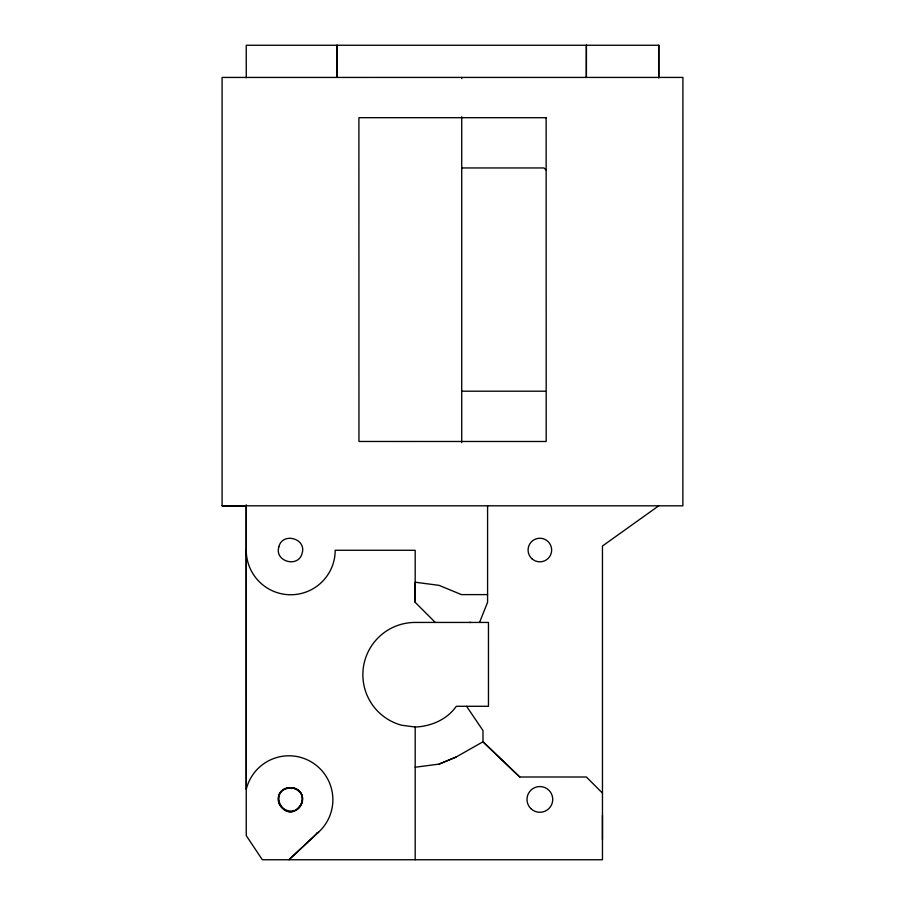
<?xml version="1.0" encoding="UTF-8"?>
<svg xmlns="http://www.w3.org/2000/svg" width="905" height="905" viewBox="0 0 905 905"><rect width="100%" height="100%" fill="white"/><g stroke="black" fill="none" stroke-linecap="round" stroke-linejoin="round"><path stroke-width="1.36" d="M246.251 504.764L246.251 835.62L262.337 859.75L602.47 859.75L602.458 546.009L658.738 505.805M246.262 77.773L246.239 45.25L658.772 45.25L658.772 77.751L658.772 45.25M546.213 117.707L358.9 117.684L358.957 441.47L546.19 441.493L546.134 117.707M435.294 622.436L415.18 602.334L415.18 550.285L335.201 550.274A44.481 44.481 0 0 1 290.72 594.755A44.481 44.481 0 0 1 246.251 550.274M461.72 442.647L461.72 116.745M602.458 839.58L602.458 815.45M302.089 802.531C306.682 781.038 269.962 784.511 280.041 805.45C293.073 824.568 314.601 794.703 293.616 787.769C262.303 786.343 287.586 830.507 302.146 802.543M479.537 622.436L487.58 602.334L487.58 505.793M317.904 832.532L288.944 859.75L318.741 832A43.926 43.926 0 0 0 311.207 761.863A43.926 43.926 0 0 0 246.251 789.375L246.239 505.793M316.445 833.437L318.741 832M415.18 767.236L439.117 764.092L455.95 757.112L482.976 741.795L482.976 730.539L466.573 706.285M246.284 505.827L222.11 505.816L222.087 77.434L682.913 77.423L682.868 505.816L222.11 505.816M439.117 764.092L455.95 757.112M415.18 727.02C430.972 726.432 447.138 719.532 456.301 706.285L488.474 706.285L488.462 622.436L415.18 622.436A52.286 52.286 0 0 0 401.639 725.233L415.18 727.02L415.18 859.75M461.754 167.945L543.962 167.945L545.885 169.891M461.754 391.198L545.24 391.198M487.58 594.608L461.437 594.608L439.117 585.365L415.18 582.22L415.18 602.334M469.48 622.436L470.804 622.436M519.753 776.999L482.987 741.795L519.753 776.999L586.372 777.01L602.458 793.097M461.776 77.434L461.776 78.599M336.999 45.261L336.999 77.434L337.011 45.25M586.383 45.25L586.372 77.434L586.383 45.25M278.831 546.914C274.26 561.734 298.695 568.283 302.146 553.159C306.727 538.339 282.281 531.789 278.831 546.914M279.249 795.54C273.763 809.771 297.27 818.12 301.727 803.289C307.214 789.07 283.706 780.71 279.249 795.54M531.835 558.679A11.799 11.799 0 0 0 551.36 552.672A11.799 11.799 0 0 0 536.394 538.769A11.799 11.799 0 0 0 531.835 558.679M530.76 808.516A12.874 12.874 0 0 0 552.299 802.746A12.874 12.874 0 0 0 536.529 786.988A12.874 12.874 0 0 0 530.76 808.516"/></g></svg>
